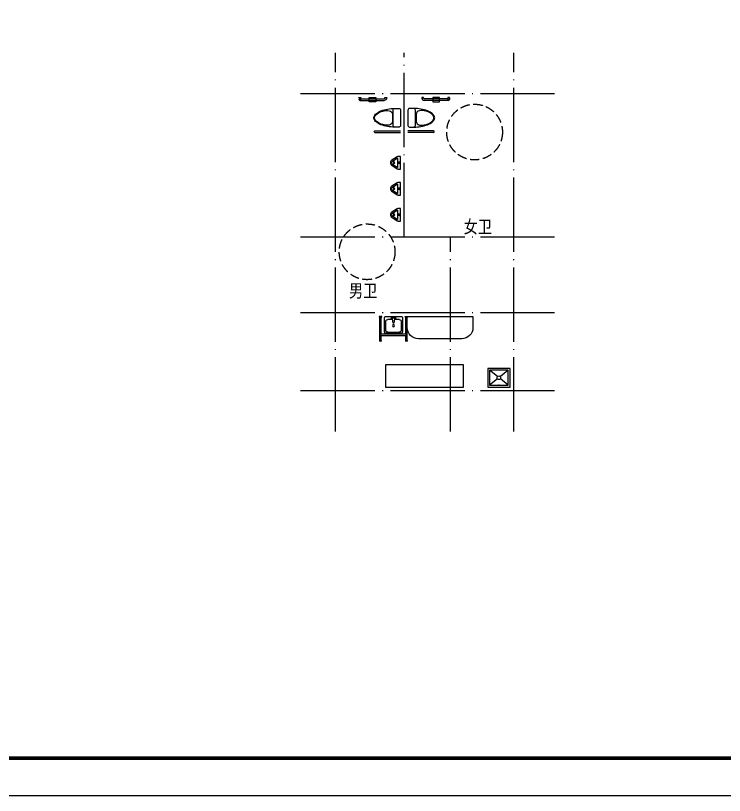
# Model space of a CAD drawing. Extents: x -695846 to 822170, y -413475 to 397179.
# Drawn here: x -308010 to -288920, y 38315 to 59315 of the extents above; entities that cross this region are included whole.
import ezdxf

# ---------------------------------------------------------------- set-up
doc = ezdxf.new("R2010")
doc.units = 0
doc.header["$LTSCALE"] = 1000
doc.header["$MEASUREMENT"] = 0
doc.linetypes.add('DASH', pattern=[0.35, 0.25, -0.1])
doc.linetypes.add('DOTE', pattern=[2.42, 2, -0.2, 0.02, -0.2])
for name, color, linetype in [('DOTE', 1, 'DOTE'), ('LVTRY', 6, 'Continuous'), ('PUB_TEXT', 7, 'Continuous'), ('T-图框-175', 175, 'Continuous'), ('xx-填充', 8, 'Continuous')]:
    doc.layers.add(name, color=color, linetype=linetype)
doc.styles.add('-黑体', font='simhei.ttf', dxfattribs={"width": 0.8})
doc.styles.add('DIM_FONT', font='SIMPLEX.shx', dxfattribs={"width": 0.8})

# ---------------------------------------------------------------- blocks, each defined once
blk = doc.blocks.new('$lvtry$00000219')
at = {"color": 0}
for p, q in [((-124, -91, 0), (-43, -216, 0)), ((-116, -76, 0), (116, -76, 0)), ((43, -216, 0), (124, -91, 0))]:
    blk.add_line(p, q, dxfattribs=at)
at = {"color": 0, "elevation": 0}
blk.add_lwpolyline([(69, -231, -0.57735), (-69, -231), (-162, -88, -0.145378), (-170, -61), (-170, 0), (170, 0), (170, -61, -0.145378), (162, -88)], format="xyb", close=True, dxfattribs=at)
at = {"color": 0}
for centre, radius in [((0, -177, 0), 20), ((0, -38, 0), 17.7)]:
    blk.add_circle(centre, radius, dxfattribs=at)
for centre, radius, start, end in [((-116, -86, 0), 10, 90, 213.0863), ((116, -86, 0), 10, 326.9137, 90), ((0, -191, 0), 50, 210, 330)]:
    blk.add_arc(centre, radius, start, end, dxfattribs=at)
for p in [(0, -38, 0), (0, -177, 0)]:
    blk.add_point(p, dxfattribs=at)
blk = doc.blocks.new('$lvtry$00000191')
for p, q in [((-250, -50, 0), (-39, -219, 0)), ((39, -219, 0), (250, -50, 0)), ((-250, -450, 0), (-39, -281, 0)), ((39, -281, 0), (250, -450, 0))]:
    blk.add_line(p, q)
at = {"elevation": 0}
for points in [[(300, -500), (300, 0), (-300, 0), (-300, -500)], [(250, -450), (250, -50), (-250, -50), (-250, -450)]]:
    blk.add_lwpolyline(points, close=True, dxfattribs=at)
blk.add_circle((0, -250, 0), 50)
blk.add_point((0, -50, 0))
blk = doc.blocks.new('A$C4D475324')
at = {"ltscale": 100}
blk.add_lwpolyline([(40, 520), (460, 520, 0.414214), (500, 560), (500, 680, 0.414214), (460, 720), (40, 720, 0.414214), (0, 680), (0, 560, 0.414214)], format="xyb", close=True, dxfattribs=at)
for points in [[(0, 557, 0.093667), (63, 192, 0.042113), (95, 123, 0.118122), (179, 29, 0.197302), (250, 0, 0.197302), (321, 29, 0.118122), (405, 123, 0.042113), (437, 192, 0.093667), (500, 557)], [(343, 500), (156, 500, 0.382629), (56, 411, 0.091485), (69, 242, 0.091485), (141, 88, 0.128922), (213, 28, 0.111869), (249, 20, 0.111869), (285, 28, 0.128922), (358, 88, 0.091485), (430, 242, 0.091485), (442, 411, 0.382629), (343, 500, -0.382629)]]:
    blk.add_lwpolyline(points, format="xyb", dxfattribs=at)
blk = doc.blocks.new('A$C52573356')
at = {"layer": 'LVTRY', "linetype": 'Continuous'}
for p, q in [((1351, 486), (1351, 1176)), ((1391, 486), (1391, 1176)), ((2216, 80), (2216, 740)), ((2256, 100), (2256, 740)), ((2286, 800), (2276, 800)), ((2286, 760), (2276, 760)), ((2286, 100), (2236, 100)), ((2286, 60), (2236, 60))]:
    blk.add_line(p, q, dxfattribs=at)
for points in [[(2286, 755), (2296, 755), (2296, 805), (2286, 805)], [(2286, 55), (2296, 55), (2296, 105), (2286, 105)]]:
    blk.add_lwpolyline(points, close=True, dxfattribs=at)
at = {"layer": 'LVTRY', "linetype": 'DASH', "ltscale": 100}
blk.add_lwpolyline([(2176, 330), (2296, 330), (2296, 510), (2176, 510)], close=True, dxfattribs=at)
at = {"layer": 'LVTRY', "linetype": 'Continuous'}
for centre, radius, start, end in [((2276, 740), 60, 90, 180), ((2276, 740), 20, 90, 180), ((1371, 486), 20, 180, 0), ((2236, 80), 20, 89.9998, 270.0002)]:
    blk.add_arc(centre, radius, start, end, dxfattribs=at)
blk.add_blockref('A$C4D475324', (1496, 456), dxfattribs=at)
blk = doc.blocks.new('M_E31EAW')
at = {"color": 0, "linetype": 'ByBlock'}
for p, q in [((0, 215), (0, -215)), ((419, 245), (31, 245)), ((143, 215), (358, 215)), ((450, -215), (450, 215)), ((41, -31), (41, 31)), ((184, 10), (61, 31)), ((82, 26), (82, 153)), ((184, -10), (184, 10)), ((419, 153), (419, -153)), ((61, -31), (184, -10)), ((82, -153), (82, -26)), ((31, -245), (419, -245)), ((358, -215), (143, -215))]:
    blk.add_line(p, q, dxfattribs=at)
for centre, radius in [((51, 51), 20.5), ((245, 0), 30.7), ((51, -51), 20.5)]:
    blk.add_circle(centre, radius, dxfattribs=at)
for centre, radius, start, end in [((31, 215), 30.7, 90, 180), ((143, 153), 61.4, 90, 180), ((358, 153), 61.4, 0, 90), ((419, 215), 30.7, 0, 90), ((143, -153), 61.4, 180, 270), ((358, -153), 61.4, 270, 0), ((31, -215), 30.7, 180, 270), ((419, -215), 30.7, 270, 0)]:
    blk.add_arc(centre, radius, start, end, dxfattribs=at)
at = {"style": 'DIM_FONT', "width": 0.8, "flags": 9}
for tag in ['XSIZE', 'YSIZE']:
    blk.add_attdef(tag, (0, 0), '', height=0.5, dxfattribs=at)
blk = doc.blocks.new('A$C59E96B44')
at = {"layer": 'LVTRY'}
for p, q in [((14, 650), (14, 21)), ((54, 650), (54, 520)), ((714, 650), (714, 520)), ((754, 650), (754, 21)), ((714, 520), (54, 520)), ((54, 480), (54, 21)), ((714, 480), (54, 480)), ((714, 480), (714, 21))]:
    blk.add_line(p, q, dxfattribs=at)
for points in [[(0, 0), (0, 21), (68, 21), (68, 0)], [(769, 0), (769, 21), (701, 21), (701, 0)]]:
    blk.add_lwpolyline(points, close=True, dxfattribs=at)
for centre, start, end in [((34, 650), 0, 180), ((734, 650), 0, 180), ((54, 500), 90, 270), ((714, 500), 270, 90), ((714, 500), 270, 90)]:
    blk.add_arc(centre, 20, start, end, dxfattribs=at)
at = {"layer": 'LVTRY', "rotation": 90.00000000000001}
blk.add_blockref('M_E31EAW', (384, 0), dxfattribs=at)

msp = doc.modelspace()

# ---------------------------------------------------------------- linework, layer by layer
msp.add_lwpolyline([(-298043, 49312), (-295943, 49312), (-295943, 49912), (-298043, 49912)], close=True)
at = {"linetype": 'DASH'}
for centre in [(-295648, 56178), (-298543, 52953)]:
    msp.add_circle(centre, 750, dxfattribs=at)
at = {"layer": 'DOTE'}
for p, q in [((-299393, 48112), (-299393, 58312)), ((-297543, 53352), (-297543, 58312)), ((-294593, 48112), (-294593, 58312)), ((-293493, 57212), (-300493, 57212)), ((-293493, 53352), (-300493, 53352)), ((-296293, 48112), (-296293, 53352)), ((-293493, 51312), (-300493, 51312)), ((-293493, 49212), (-300493, 49212))]:
    msp.add_line(p, q, dxfattribs=at)
at = {"layer": 'LVTRY'}
msp.add_lwpolyline([(-297461, 51212), (-295693, 51212), (-295693, 50912, -0.414214), (-295993, 50612), (-297161, 50612, -0.414214), (-297461, 50912)], format="xyb", close=True, dxfattribs=at)
at = {"layer": 'T-图框-175'}
msp.add_lwpolyline([(-329229, 38315), (-269829, 38315), (-269829, 80315), (-329229, 80315)], close=True, dxfattribs=at)
at = {"layer": 'T-图框-175', "const_width": 100}
msp.add_lwpolyline([(-326729, 39315), (-270829, 39315), (-270829, 79315), (-326729, 79315)], close=True, dxfattribs=at)

# ---------------------------------------------------------------- block references
at = {"layer": 'LVTRY', "xscale": -1}
for name, p, rotation in [('A$C52573356', (-298819, 54816), 270), ('$lvtry$00000219', (-297643, 55352), 270), ('$lvtry$00000219', (-297643, 54652), 270), ('$lvtry$00000219', (-297643, 53952), 270), ('A$C59E96B44', (-298216, 51212), 180)]:
    msp.add_blockref(name, p, dxfattribs=dict(at, rotation=rotation))
at = {"layer": 'LVTRY', "rotation": 90}
msp.add_blockref('A$C52573356', (-296267, 54816), dxfattribs=at)
at = {"layer": 'xx-填充', "xscale": -1, "yscale": -1}
msp.add_blockref('$lvtry$00000191', (-294993, 49312, 0), dxfattribs=at)

# ---------------------------------------------------------------- texts
at = {"layer": 'PUB_TEXT', "style": '-黑体', "width": 0.8}
for s, p in [('女卫', (-295942, 53455)), ('男卫', (-299031, 51729))]:
    msp.add_text(s, height=350, dxfattribs=at).set_placement(p)

doc.saveas('drawing.dxf')
